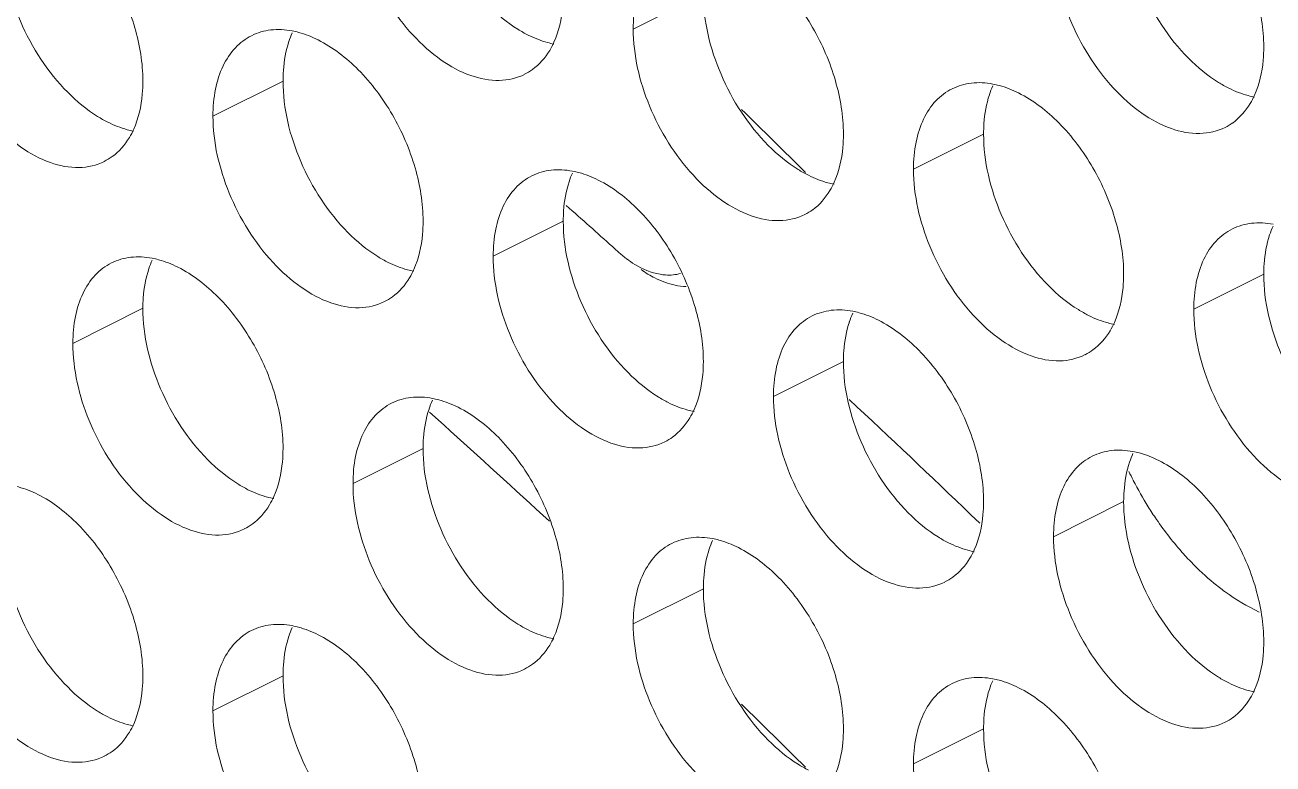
# Model space of a CAD drawing. Header units: millimetres. Extents: x 0 to 2524, y 0 to 1785.
# Drawn here: x 1880.57 to 1890.65, y 772.45 to 778.42 of the extents above; entities that cross this region are included whole.
import ezdxf

# ---------------------------------------------------------------- set-up
doc = ezdxf.new("R2010")
doc.units = ezdxf.units.MM
doc.header["$LTSCALE"] = 0.1
doc.layers.add('标注', color=251, linetype='Continuous', lineweight=9)

msp = doc.modelspace()

# ---------------------------------------------------------------- linework, layer by layer
at = {"layer": '标注'}
for p, q in [((1886.047, 778.667), (1885.481, 778.384)), ((1882.653, 777.964), (1882.087, 777.681)), ((1888.31, 777.536), (1887.744, 777.253)), ((1884.939, 776.961), (1884.988, 776.917)), ((1884.916, 776.833), (1884.35, 776.55)), ((1890.572, 776.405), (1890.007, 776.122)), ((1881.521, 776.13), (1880.956, 775.847)), ((1887.178, 775.702), (1886.613, 775.419)), ((1883.953, 775.186), (1883.836, 775.291)), ((1883.784, 774.999), (1883.218, 774.716)), ((1889.441, 774.57), (1888.875, 774.287)), ((1888.208, 774.464), (1888.279, 774.395)), ((1886.047, 773.867), (1885.481, 773.584)), ((1882.653, 773.164), (1882.087, 772.881)), ((1888.31, 772.736), (1887.744, 772.453))]:
    msp.add_line(p, q, dxfattribs=at)
for centre, radius, start, end in [((1883.397, 778.053), 0.734, 155.8796, 161.7803), ((1884.401, 778.424), 0.453, 296.5256, 305.9034), ((1889.054, 777.625), 0.734, 155.8796, 161.7803), ((1829.301, 719.33), 81.647, 45.16201, 45.67129), ((1890.058, 777.995), 0.453, 296.5256, 305.9034), ((1881.007, 777.721), 0.453, 296.5256, 305.9034), ((1885.66, 776.922), 0.734, 155.8796, 161.7803), ((1833.02, 718.516), 78.176, 47.97131, 48.33614), ((1886.664, 777.292), 0.453, 296.5256, 305.9034), ((1891.317, 776.493), 0.734, 155.8796, 161.7803), ((1885.998, 777.293), 0.953, 227.9166, 233.0726), ((1882.266, 776.219), 0.734, 155.8796, 161.7803), ((1886.092, 777.226), 0.956, 235.0876, 239.0229), ((1883.27, 776.589), 0.453, 296.5256, 305.9034), ((1887.923, 775.79), 0.734, 155.8796, 161.7803), ((1888.927, 776.161), 0.453, 296.5256, 305.9034), ((1884.529, 775.088), 0.734, 155.8796, 161.7803), ((1833.151, 717.305), 79.362, 46.07282, 47.05003), ((1832.056, 717.432), 77.646, 47.20853, 48.05794), ((1885.533, 775.458), 0.453, 296.5256, 305.9034), ((1890.186, 774.659), 0.734, 155.8796, 161.7803), ((1892.135, 776.081), 2.939, 205.5487, 207.1015), ((1892.116, 776.07), 2.917, 207.094, 211.9104), ((1882.138, 774.755), 0.453, 296.5256, 305.9034), ((1886.791, 773.956), 0.734, 155.8796, 161.7803), ((1887.795, 774.327), 0.453, 296.5256, 305.9034), ((1883.397, 773.253), 0.734, 155.8796, 161.7803), ((1884.401, 773.624), 0.453, 296.5256, 305.9034), ((1889.054, 772.825), 0.734, 155.8796, 161.7803), ((1829.301, 714.53), 81.647, 45.16201, 45.67129), ((1890.058, 773.195), 0.453, 296.5256, 305.9034), ((1881.007, 772.921), 0.453, 296.5256, 305.9034)]:
    msp.add_arc(centre, radius, start, end, dxfattribs=at)
for points, knots in [([(1889.724, 779.702), (1889.845, 779.642), (1890.075, 779.462), (1890.341, 779.104), (1890.522, 778.685), (1890.572, 778.384), (1890.572, 778.239)], [0, 0, 0, 0, 0.229676, 0.488215, 0.753207, 1, 1, 1, 1]), ([(1884.604, 778.018), (1884.541, 777.987), (1884.391, 777.953), (1884.153, 778.001), (1883.915, 778.131), (1883.607, 778.409), (1883.321, 778.872), (1883.218, 779.304), (1883.218, 779.516)], [0, 0, 0, 0, 0.090718, 0.191742, 0.308104, 0.439279, 0.725532, 1, 1, 1, 1]), ([(1880.673, 779.428), (1880.794, 779.367), (1881.024, 779.187), (1881.29, 778.829), (1881.471, 778.41), (1881.521, 778.109), (1881.521, 777.964)], [0, 0, 0, 0, 0.229676, 0.488215, 0.753207, 1, 1, 1, 1]), ([(1889.965, 778.148), (1889.803, 778.311), (1889.552, 778.698), (1889.441, 779.149), (1889.441, 779.37)], [0, 0, 0, 0, 0.508684, 1, 1, 1, 1]), ([(1880.914, 777.874), (1880.752, 778.036), (1880.501, 778.424), (1880.39, 778.874), (1880.39, 779.096)], [0, 0, 0, 0, 0.508684, 1, 1, 1, 1]), ([(1890.26, 777.59), (1890.198, 777.559), (1890.048, 777.525), (1889.81, 777.572), (1889.572, 777.703), (1889.264, 777.981), (1888.978, 778.443), (1888.875, 778.876), (1888.875, 779.087)], [0, 0, 0, 0, 0.090718, 0.191742, 0.308104, 0.439279, 0.725532, 1, 1, 1, 1]), ([(1885.481, 778.384), (1885.481, 778.457), (1885.493, 778.596), (1885.552, 778.786), (1885.652, 778.939), (1885.744, 779.009), (1885.793, 779.033)], [0, 0, 0, 0, 0.289235, 0.54966, 0.782932, 1, 1, 1, 1]), ([(1886.33, 778.999), (1886.45, 778.939), (1886.681, 778.759), (1886.947, 778.401), (1887.128, 777.982), (1887.178, 777.681), (1887.178, 777.536)], [0, 0, 0, 0, 0.229676, 0.488215, 0.753207, 1, 1, 1, 1]), ([(1881.21, 777.315), (1881.147, 777.284), (1880.997, 777.25), (1880.759, 777.298), (1880.521, 777.429), (1880.213, 777.706), (1879.927, 778.169), (1879.824, 778.601), (1879.824, 778.813)], [0, 0, 0, 0, 0.090718, 0.191742, 0.308104, 0.439279, 0.725532, 1, 1, 1, 1]), ([(1884.916, 778.667), (1884.916, 778.632), (1884.91, 778.499), (1884.881, 778.367), (1884.841, 778.278)], [0, 0, 0, 0, 0.268874, 1, 1, 1, 1]), ([(1886.571, 777.445), (1886.409, 777.608), (1886.158, 777.995), (1886.047, 778.446), (1886.047, 778.667)], [0, 0, 0, 0, 0.508684, 1, 1, 1, 1]), ([(1884.633, 778.335), (1884.604, 778.349), (1884.486, 778.416), (1884.381, 778.503), (1884.308, 778.577)], [0, 0, 0, 0, 0.235002, 1, 1, 1, 1]), ([(1882.399, 778.33), (1882.447, 778.355), (1882.557, 778.386), (1882.671, 778.379), (1882.728, 778.369)], [0, 0, 0, 0, 0.482538, 1, 1, 1, 1]), ([(1882.728, 778.369), (1882.745, 778.365), (1882.817, 778.349), (1882.886, 778.321), (1882.936, 778.296)], [0, 0, 0, 0, 0.238696, 1, 1, 1, 1]), ([(1886.866, 776.887), (1886.804, 776.856), (1886.654, 776.822), (1886.416, 776.869), (1886.178, 777), (1885.87, 777.278), (1885.584, 777.74), (1885.481, 778.173), (1885.481, 778.384)], [0, 0, 0, 0, 0.090718, 0.191742, 0.308104, 0.439279, 0.725532, 1, 1, 1, 1]), ([(1882.087, 777.681), (1882.087, 777.754), (1882.099, 777.893), (1882.158, 778.083), (1882.258, 778.236), (1882.35, 778.306), (1882.399, 778.33)], [0, 0, 0, 0, 0.289235, 0.54966, 0.782932, 1, 1, 1, 1]), ([(1882.653, 777.964), (1882.653, 777.993), (1882.656, 778.1), (1882.675, 778.208), (1882.7, 778.283)], [0, 0, 0, 0, 0.264225, 1, 1, 1, 1]), ([(1882.936, 778.296), (1883.056, 778.236), (1883.287, 778.056), (1883.553, 777.698), (1883.734, 777.279), (1883.784, 776.978), (1883.784, 776.833)], [0, 0, 0, 0, 0.229676, 0.488215, 0.753207, 1, 1, 1, 1]), ([(1884.84, 778.263), (1884.823, 778.266), (1884.752, 778.283), (1884.683, 778.31), (1884.633, 778.335)], [0, 0, 0, 0, 0.238696, 1, 1, 1, 1]), ([(1884.841, 778.278), (1884.831, 778.255), (1884.787, 778.172), (1884.723, 778.097), (1884.667, 778.057)], [0, 0, 0, 0, 0.265525, 1, 1, 1, 1]), ([(1890.29, 777.907), (1890.261, 777.921), (1890.143, 777.987), (1890.038, 778.075), (1889.965, 778.148)], [0, 0, 0, 0, 0.235002, 1, 1, 1, 1]), ([(1890.572, 778.239), (1890.572, 778.203), (1890.567, 778.071), (1890.537, 777.938), (1890.498, 777.85)], [0, 0, 0, 0, 0.268874, 1, 1, 1, 1]), ([(1881.521, 777.964), (1881.521, 777.929), (1881.516, 777.796), (1881.487, 777.664), (1881.447, 777.575)], [0, 0, 0, 0, 0.268874, 1, 1, 1, 1]), ([(1883.177, 776.742), (1883.015, 776.905), (1882.764, 777.292), (1882.653, 777.743), (1882.653, 777.964)], [0, 0, 0, 0, 0.508684, 1, 1, 1, 1]), ([(1888.056, 777.902), (1888.104, 777.926), (1888.214, 777.958), (1888.328, 777.951), (1888.385, 777.94)], [0, 0, 0, 0, 0.482538, 1, 1, 1, 1]), ([(1888.385, 777.94), (1888.402, 777.937), (1888.474, 777.92), (1888.543, 777.893), (1888.592, 777.868)], [0, 0, 0, 0, 0.238696, 1, 1, 1, 1]), ([(1881.239, 777.632), (1881.21, 777.646), (1881.092, 777.713), (1880.987, 777.8), (1880.914, 777.874)], [0, 0, 0, 0, 0.235002, 1, 1, 1, 1]), ([(1887.744, 777.253), (1887.744, 777.326), (1887.756, 777.465), (1887.815, 777.655), (1887.914, 777.807), (1888.007, 777.878), (1888.056, 777.902)], [0, 0, 0, 0, 0.289235, 0.54966, 0.782932, 1, 1, 1, 1]), ([(1888.31, 777.536), (1888.31, 777.564), (1888.313, 777.672), (1888.332, 777.779), (1888.357, 777.854)], [0, 0, 0, 0, 0.264225, 1, 1, 1, 1]), ([(1888.592, 777.868), (1888.713, 777.808), (1888.944, 777.627), (1889.21, 777.269), (1889.391, 776.851), (1889.441, 776.549), (1889.441, 776.405)], [0, 0, 0, 0, 0.229676, 0.488215, 0.753207, 1, 1, 1, 1]), ([(1890.497, 777.835), (1890.48, 777.838), (1890.408, 777.854), (1890.34, 777.882), (1890.29, 777.907)], [0, 0, 0, 0, 0.238696, 1, 1, 1, 1]), ([(1890.498, 777.85), (1890.487, 777.827), (1890.444, 777.743), (1890.38, 777.669), (1890.324, 777.628)], [0, 0, 0, 0, 0.265525, 1, 1, 1, 1]), ([(1883.472, 776.184), (1883.41, 776.153), (1883.26, 776.119), (1883.022, 776.167), (1882.784, 776.297), (1882.476, 776.575), (1882.19, 777.037), (1882.087, 777.47), (1882.087, 777.681)], [0, 0, 0, 0, 0.090718, 0.191742, 0.308104, 0.439279, 0.725532, 1, 1, 1, 1]), ([(1881.446, 777.56), (1881.429, 777.563), (1881.357, 777.58), (1881.289, 777.607), (1881.239, 777.632)], [0, 0, 0, 0, 0.238696, 1, 1, 1, 1]), ([(1881.447, 777.575), (1881.437, 777.553), (1881.393, 777.469), (1881.329, 777.394), (1881.273, 777.354)], [0, 0, 0, 0, 0.265525, 1, 1, 1, 1]), ([(1887.178, 777.536), (1887.178, 777.5), (1887.173, 777.368), (1887.143, 777.235), (1887.104, 777.147)], [0, 0, 0, 0, 0.268874, 1, 1, 1, 1]), ([(1888.833, 776.314), (1888.672, 776.477), (1888.421, 776.864), (1888.31, 777.314), (1888.31, 777.536)], [0, 0, 0, 0, 0.508684, 1, 1, 1, 1]), ([(1886.895, 777.204), (1886.867, 777.218), (1886.749, 777.284), (1886.644, 777.372), (1886.571, 777.445)], [0, 0, 0, 0, 0.235002, 1, 1, 1, 1]), ([(1884.662, 777.199), (1884.71, 777.223), (1884.82, 777.255), (1884.934, 777.248), (1884.991, 777.237)], [0, 0, 0, 0, 0.482538, 1, 1, 1, 1]), ([(1884.991, 777.237), (1885.008, 777.234), (1885.079, 777.217), (1885.148, 777.19), (1885.198, 777.165)], [0, 0, 0, 0, 0.238696, 1, 1, 1, 1]), ([(1889.129, 775.756), (1889.067, 775.724), (1888.917, 775.69), (1888.679, 775.738), (1888.44, 775.869), (1888.133, 776.146), (1887.847, 776.609), (1887.744, 777.041), (1887.744, 777.253)], [0, 0, 0, 0, 0.090718, 0.191742, 0.308104, 0.439279, 0.725532, 1, 1, 1, 1]), ([(1884.35, 776.55), (1884.35, 776.623), (1884.362, 776.762), (1884.421, 776.952), (1884.52, 777.104), (1884.613, 777.175), (1884.662, 777.199)], [0, 0, 0, 0, 0.289235, 0.54966, 0.782932, 1, 1, 1, 1]), ([(1884.916, 776.833), (1884.916, 776.861), (1884.919, 776.969), (1884.938, 777.076), (1884.963, 777.151)], [0, 0, 0, 0, 0.264225, 1, 1, 1, 1]), ([(1885.198, 777.165), (1885.319, 777.105), (1885.55, 776.924), (1885.816, 776.566), (1885.997, 776.148), (1886.047, 775.846), (1886.047, 775.702)], [0, 0, 0, 0, 0.229676, 0.488215, 0.753207, 1, 1, 1, 1]), ([(1887.103, 777.132), (1887.086, 777.135), (1887.014, 777.151), (1886.945, 777.179), (1886.895, 777.204)], [0, 0, 0, 0, 0.238696, 1, 1, 1, 1]), ([(1887.104, 777.147), (1887.093, 777.124), (1887.05, 777.04), (1886.986, 776.966), (1886.93, 776.925)], [0, 0, 0, 0, 0.265525, 1, 1, 1, 1]), ([(1883.784, 776.833), (1883.784, 776.797), (1883.778, 776.665), (1883.749, 776.532), (1883.71, 776.444)], [0, 0, 0, 0, 0.268874, 1, 1, 1, 1]), ([(1885.439, 775.611), (1885.278, 775.774), (1885.027, 776.161), (1884.916, 776.611), (1884.916, 776.833)], [0, 0, 0, 0, 0.508684, 1, 1, 1, 1]), ([(1883.501, 776.501), (1883.473, 776.515), (1883.355, 776.582), (1883.249, 776.669), (1883.177, 776.742)], [0, 0, 0, 0, 0.235002, 1, 1, 1, 1]), ([(1890.007, 776.122), (1890.007, 776.195), (1890.019, 776.333), (1890.078, 776.524), (1890.177, 776.676), (1890.27, 776.746), (1890.319, 776.771)], [0, 0, 0, 0, 0.289235, 0.54966, 0.782932, 1, 1, 1, 1]), ([(1890.319, 776.771), (1890.367, 776.795), (1890.477, 776.826), (1890.591, 776.82), (1890.648, 776.809)], [0, 0, 0, 0, 0.482538, 1, 1, 1, 1]), ([(1890.572, 776.405), (1890.572, 776.433), (1890.576, 776.54), (1890.595, 776.648), (1890.62, 776.723)], [0, 0, 0, 0, 0.264225, 1, 1, 1, 1]), ([(1881.268, 776.496), (1881.316, 776.52), (1881.426, 776.552), (1881.54, 776.545), (1881.597, 776.534)], [0, 0, 0, 0, 0.482538, 1, 1, 1, 1]), ([(1881.597, 776.534), (1881.614, 776.531), (1881.685, 776.514), (1881.754, 776.487), (1881.804, 776.462)], [0, 0, 0, 0, 0.238696, 1, 1, 1, 1]), ([(1885.735, 775.053), (1885.672, 775.021), (1885.522, 774.987), (1885.285, 775.035), (1885.046, 775.166), (1884.738, 775.443), (1884.452, 775.906), (1884.35, 776.338), (1884.35, 776.55)], [0, 0, 0, 0, 0.090718, 0.191742, 0.308104, 0.439279, 0.725532, 1, 1, 1, 1]), ([(1885.425, 776.531), (1885.447, 776.514), (1885.53, 776.458), (1885.625, 776.417), (1885.698, 776.405)], [0, 0, 0, 0, 0.272237, 1, 1, 1, 1]), ([(1880.956, 775.847), (1880.956, 775.92), (1880.968, 776.059), (1881.027, 776.249), (1881.126, 776.401), (1881.219, 776.472), (1881.268, 776.496)], [0, 0, 0, 0, 0.289235, 0.54966, 0.782932, 1, 1, 1, 1]), ([(1881.521, 776.13), (1881.521, 776.158), (1881.525, 776.266), (1881.544, 776.373), (1881.569, 776.448)], [0, 0, 0, 0, 0.264225, 1, 1, 1, 1]), ([(1881.804, 776.462), (1881.925, 776.402), (1882.155, 776.221), (1882.422, 775.863), (1882.603, 775.445), (1882.653, 775.144), (1882.653, 774.999)], [0, 0, 0, 0, 0.229676, 0.488215, 0.753207, 1, 1, 1, 1]), ([(1883.709, 776.429), (1883.692, 776.432), (1883.62, 776.449), (1883.551, 776.476), (1883.501, 776.501)], [0, 0, 0, 0, 0.238696, 1, 1, 1, 1]), ([(1883.71, 776.444), (1883.699, 776.421), (1883.656, 776.337), (1883.592, 776.263), (1883.536, 776.222)], [0, 0, 0, 0, 0.265525, 1, 1, 1, 1]), ([(1885.6, 776.406), (1885.618, 776.395), (1885.687, 776.357), (1885.763, 776.328), (1885.82, 776.316)], [0, 0, 0, 0, 0.26533, 1, 1, 1, 1]), ([(1885.698, 776.405), (1885.712, 776.402), (1885.767, 776.395), (1885.823, 776.4), (1885.863, 776.411)], [0, 0, 0, 0, 0.262378, 1, 1, 1, 1]), ([(1889.441, 776.405), (1889.441, 776.369), (1889.435, 776.237), (1889.406, 776.104), (1889.366, 776.016)], [0, 0, 0, 0, 0.268874, 1, 1, 1, 1]), ([(1891.096, 775.182), (1890.935, 775.345), (1890.684, 775.732), (1890.572, 776.183), (1890.572, 776.405)], [0, 0, 0, 0, 0.508684, 1, 1, 1, 1]), ([(1889.158, 776.072), (1889.13, 776.087), (1889.012, 776.153), (1888.906, 776.24), (1888.833, 776.314)], [0, 0, 0, 0, 0.235002, 1, 1, 1, 1]), ([(1882.045, 774.908), (1881.884, 775.071), (1881.633, 775.458), (1881.521, 775.908), (1881.521, 776.13)], [0, 0, 0, 0, 0.508684, 1, 1, 1, 1]), ([(1886.613, 775.419), (1886.613, 775.492), (1886.625, 775.63), (1886.684, 775.821), (1886.783, 775.973), (1886.876, 776.043), (1886.925, 776.068)], [0, 0, 0, 0, 0.289235, 0.54966, 0.782932, 1, 1, 1, 1]), ([(1886.925, 776.068), (1886.973, 776.092), (1887.083, 776.124), (1887.197, 776.117), (1887.253, 776.106)], [0, 0, 0, 0, 0.482538, 1, 1, 1, 1]), ([(1887.253, 776.106), (1887.271, 776.103), (1887.342, 776.086), (1887.411, 776.059), (1887.461, 776.034)], [0, 0, 0, 0, 0.238696, 1, 1, 1, 1]), ([(1887.461, 776.034), (1887.582, 775.973), (1887.812, 775.793), (1888.079, 775.435), (1888.26, 775.016), (1888.31, 774.715), (1888.31, 774.57)], [0, 0, 0, 0, 0.229676, 0.488215, 0.753207, 1, 1, 1, 1]), ([(1889.366, 776), (1889.349, 776.003), (1889.277, 776.02), (1889.208, 776.047), (1889.158, 776.072)], [0, 0, 0, 0, 0.238696, 1, 1, 1, 1]), ([(1891.392, 774.624), (1891.329, 774.593), (1891.179, 774.559), (1890.942, 774.607), (1890.703, 774.737), (1890.395, 775.015), (1890.109, 775.478), (1890.007, 775.91), (1890.007, 776.122)], [0, 0, 0, 0, 0.090718, 0.191742, 0.308104, 0.439279, 0.725532, 1, 1, 1, 1]), ([(1887.178, 775.702), (1887.178, 775.73), (1887.182, 775.837), (1887.201, 775.945), (1887.226, 776.02)], [0, 0, 0, 0, 0.264225, 1, 1, 1, 1]), ([(1889.366, 776.016), (1889.356, 775.993), (1889.313, 775.909), (1889.249, 775.835), (1889.192, 775.794)], [0, 0, 0, 0, 0.265525, 1, 1, 1, 1]), ([(1882.341, 774.35), (1882.278, 774.318), (1882.128, 774.284), (1881.891, 774.332), (1881.652, 774.463), (1881.344, 774.74), (1881.058, 775.203), (1880.956, 775.635), (1880.956, 775.847)], [0, 0, 0, 0, 0.090718, 0.191742, 0.308104, 0.439279, 0.725532, 1, 1, 1, 1]), ([(1886.047, 775.702), (1886.047, 775.666), (1886.041, 775.534), (1886.012, 775.401), (1885.972, 775.313)], [0, 0, 0, 0, 0.268874, 1, 1, 1, 1]), ([(1887.702, 774.48), (1887.541, 774.642), (1887.29, 775.029), (1887.178, 775.48), (1887.178, 775.702)], [0, 0, 0, 0, 0.508684, 1, 1, 1, 1]), ([(1885.764, 775.369), (1885.736, 775.384), (1885.618, 775.45), (1885.512, 775.537), (1885.439, 775.611)], [0, 0, 0, 0, 0.235002, 1, 1, 1, 1]), ([(1883.218, 774.716), (1883.218, 774.789), (1883.23, 774.928), (1883.29, 775.118), (1883.389, 775.27), (1883.481, 775.34), (1883.53, 775.365)], [0, 0, 0, 0, 0.289235, 0.54966, 0.782932, 1, 1, 1, 1]), ([(1883.53, 775.365), (1883.579, 775.389), (1883.689, 775.421), (1883.802, 775.414), (1883.859, 775.403)], [0, 0, 0, 0, 0.482538, 1, 1, 1, 1]), ([(1883.859, 775.403), (1883.877, 775.4), (1883.948, 775.383), (1884.017, 775.356), (1884.067, 775.331)], [0, 0, 0, 0, 0.238696, 1, 1, 1, 1]), ([(1884.067, 775.331), (1884.188, 775.27), (1884.418, 775.09), (1884.684, 774.732), (1884.866, 774.313), (1884.916, 774.012), (1884.916, 773.867)], [0, 0, 0, 0, 0.229676, 0.488215, 0.753207, 1, 1, 1, 1]), ([(1885.972, 775.297), (1885.955, 775.301), (1885.883, 775.317), (1885.814, 775.344), (1885.764, 775.369)], [0, 0, 0, 0, 0.238696, 1, 1, 1, 1]), ([(1887.998, 773.921), (1887.935, 773.89), (1887.785, 773.856), (1887.547, 773.904), (1887.309, 774.034), (1887.001, 774.312), (1886.715, 774.775), (1886.613, 775.207), (1886.613, 775.419)], [0, 0, 0, 0, 0.090718, 0.191742, 0.308104, 0.439279, 0.725532, 1, 1, 1, 1]), ([(1883.784, 774.999), (1883.784, 775.027), (1883.788, 775.134), (1883.807, 775.242), (1883.832, 775.317)], [0, 0, 0, 0, 0.264225, 1, 1, 1, 1]), ([(1885.972, 775.313), (1885.962, 775.29), (1885.919, 775.206), (1885.855, 775.132), (1885.798, 775.091)], [0, 0, 0, 0, 0.265525, 1, 1, 1, 1]), ([(1882.653, 774.999), (1882.653, 774.963), (1882.647, 774.831), (1882.618, 774.698), (1882.578, 774.61)], [0, 0, 0, 0, 0.268874, 1, 1, 1, 1]), ([(1884.308, 773.777), (1884.146, 773.939), (1883.895, 774.327), (1883.784, 774.777), (1883.784, 774.999)], [0, 0, 0, 0, 0.508684, 1, 1, 1, 1]), ([(1888.875, 774.287), (1888.875, 774.36), (1888.887, 774.499), (1888.946, 774.689), (1889.046, 774.842), (1889.138, 774.912), (1889.187, 774.936)], [0, 0, 0, 0, 0.289235, 0.54966, 0.782932, 1, 1, 1, 1]), ([(1889.187, 774.936), (1889.236, 774.96), (1889.346, 774.992), (1889.459, 774.985), (1889.516, 774.974)], [0, 0, 0, 0, 0.482538, 1, 1, 1, 1]), ([(1889.516, 774.974), (1889.533, 774.971), (1889.605, 774.955), (1889.674, 774.927), (1889.724, 774.902)], [0, 0, 0, 0, 0.238696, 1, 1, 1, 1]), ([(1882.37, 774.666), (1882.342, 774.681), (1882.224, 774.747), (1882.118, 774.835), (1882.045, 774.908)], [0, 0, 0, 0, 0.235002, 1, 1, 1, 1]), ([(1889.441, 774.57), (1889.441, 774.599), (1889.445, 774.706), (1889.464, 774.813), (1889.488, 774.889)], [0, 0, 0, 0, 0.264225, 1, 1, 1, 1]), ([(1889.724, 774.902), (1889.845, 774.842), (1890.075, 774.662), (1890.341, 774.304), (1890.522, 773.885), (1890.572, 773.584), (1890.572, 773.439)], [0, 0, 0, 0, 0.229676, 0.488215, 0.753207, 1, 1, 1, 1]), ([(1884.604, 773.218), (1884.541, 773.187), (1884.391, 773.153), (1884.153, 773.201), (1883.915, 773.331), (1883.607, 773.609), (1883.321, 774.072), (1883.218, 774.504), (1883.218, 774.716)], [0, 0, 0, 0, 0.090718, 0.191742, 0.308104, 0.439279, 0.725532, 1, 1, 1, 1]), ([(1880.465, 774.7), (1880.482, 774.697), (1880.554, 774.68), (1880.623, 774.653), (1880.673, 774.628)], [0, 0, 0, 0, 0.238696, 1, 1, 1, 1]), ([(1880.673, 774.628), (1880.794, 774.567), (1881.024, 774.387), (1881.29, 774.029), (1881.471, 773.61), (1881.521, 773.309), (1881.521, 773.164)], [0, 0, 0, 0, 0.229676, 0.488215, 0.753207, 1, 1, 1, 1]), ([(1882.578, 774.594), (1882.56, 774.598), (1882.489, 774.614), (1882.42, 774.641), (1882.37, 774.666)], [0, 0, 0, 0, 0.238696, 1, 1, 1, 1]), ([(1882.578, 774.61), (1882.568, 774.587), (1882.525, 774.503), (1882.461, 774.429), (1882.404, 774.388)], [0, 0, 0, 0, 0.265525, 1, 1, 1, 1]), ([(1888.31, 774.57), (1888.31, 774.535), (1888.304, 774.402), (1888.275, 774.27), (1888.235, 774.181)], [0, 0, 0, 0, 0.268874, 1, 1, 1, 1]), ([(1889.965, 773.348), (1889.803, 773.511), (1889.552, 773.898), (1889.441, 774.349), (1889.441, 774.57)], [0, 0, 0, 0, 0.508684, 1, 1, 1, 1]), ([(1889.64, 774.528), (1889.661, 774.494), (1889.748, 774.361), (1889.847, 774.235), (1889.926, 774.146)], [0, 0, 0, 0, 0.254374, 1, 1, 1, 1]), ([(1888.027, 774.238), (1887.998, 774.252), (1887.88, 774.319), (1887.775, 774.406), (1887.702, 774.48)], [0, 0, 0, 0, 0.235002, 1, 1, 1, 1]), ([(1880.914, 773.074), (1880.752, 773.236), (1880.501, 773.624), (1880.39, 774.074), (1880.39, 774.296)], [0, 0, 0, 0, 0.508684, 1, 1, 1, 1]), ([(1885.481, 773.584), (1885.481, 773.657), (1885.493, 773.796), (1885.552, 773.986), (1885.652, 774.139), (1885.744, 774.209), (1885.793, 774.233)], [0, 0, 0, 0, 0.289235, 0.54966, 0.782932, 1, 1, 1, 1]), ([(1885.793, 774.233), (1885.841, 774.257), (1885.952, 774.289), (1886.065, 774.282), (1886.122, 774.272)], [0, 0, 0, 0, 0.482538, 1, 1, 1, 1]), ([(1886.122, 774.272), (1886.139, 774.268), (1886.211, 774.252), (1886.28, 774.224), (1886.33, 774.199)], [0, 0, 0, 0, 0.238696, 1, 1, 1, 1]), ([(1888.235, 774.166), (1888.217, 774.169), (1888.146, 774.186), (1888.077, 774.213), (1888.027, 774.238)], [0, 0, 0, 0, 0.238696, 1, 1, 1, 1]), ([(1890.26, 772.79), (1890.198, 772.759), (1890.048, 772.725), (1889.81, 772.772), (1889.572, 772.903), (1889.264, 773.181), (1888.978, 773.643), (1888.875, 774.076), (1888.875, 774.287)], [0, 0, 0, 0, 0.090718, 0.191742, 0.308104, 0.439279, 0.725532, 1, 1, 1, 1]), ([(1886.047, 773.867), (1886.047, 773.896), (1886.051, 774.003), (1886.069, 774.111), (1886.094, 774.186)], [0, 0, 0, 0, 0.264225, 1, 1, 1, 1]), ([(1886.33, 774.199), (1886.45, 774.139), (1886.681, 773.959), (1886.947, 773.601), (1887.128, 773.182), (1887.178, 772.881), (1887.178, 772.736)], [0, 0, 0, 0, 0.229676, 0.488215, 0.753207, 1, 1, 1, 1]), ([(1888.235, 774.181), (1888.225, 774.158), (1888.181, 774.074), (1888.117, 774), (1888.061, 773.96)], [0, 0, 0, 0, 0.265525, 1, 1, 1, 1]), ([(1889.926, 774.146), (1889.945, 774.125), (1890.022, 774.043), (1890.105, 773.966), (1890.17, 773.913)], [0, 0, 0, 0, 0.256131, 1, 1, 1, 1]), ([(1881.21, 772.515), (1881.147, 772.484), (1880.997, 772.45), (1880.759, 772.498), (1880.521, 772.629), (1880.213, 772.906), (1879.927, 773.369), (1879.824, 773.801), (1879.824, 774.013)], [0, 0, 0, 0, 0.090718, 0.191742, 0.308104, 0.439279, 0.725532, 1, 1, 1, 1]), ([(1890.17, 773.913), (1890.199, 773.888), (1890.314, 773.8), (1890.439, 773.724), (1890.536, 773.679)], [0, 0, 0, 0, 0.262334, 1, 1, 1, 1]), ([(1884.916, 773.867), (1884.916, 773.832), (1884.91, 773.699), (1884.881, 773.567), (1884.841, 773.478)], [0, 0, 0, 0, 0.268874, 1, 1, 1, 1]), ([(1886.571, 772.645), (1886.409, 772.808), (1886.158, 773.195), (1886.047, 773.646), (1886.047, 773.867)], [0, 0, 0, 0, 0.508684, 1, 1, 1, 1]), ([(1884.633, 773.535), (1884.604, 773.549), (1884.486, 773.616), (1884.381, 773.703), (1884.308, 773.777)], [0, 0, 0, 0, 0.235002, 1, 1, 1, 1]), ([(1882.087, 772.881), (1882.087, 772.954), (1882.099, 773.093), (1882.158, 773.283), (1882.258, 773.436), (1882.35, 773.506), (1882.399, 773.53)], [0, 0, 0, 0, 0.289235, 0.54966, 0.782932, 1, 1, 1, 1]), ([(1882.399, 773.53), (1882.447, 773.555), (1882.557, 773.586), (1882.671, 773.579), (1882.728, 773.569)], [0, 0, 0, 0, 0.482538, 1, 1, 1, 1]), ([(1882.728, 773.569), (1882.745, 773.565), (1882.817, 773.549), (1882.886, 773.521), (1882.936, 773.496)], [0, 0, 0, 0, 0.238696, 1, 1, 1, 1]), ([(1884.84, 773.463), (1884.823, 773.466), (1884.752, 773.483), (1884.683, 773.51), (1884.633, 773.535)], [0, 0, 0, 0, 0.238696, 1, 1, 1, 1]), ([(1886.866, 772.087), (1886.804, 772.056), (1886.654, 772.022), (1886.416, 772.069), (1886.178, 772.2), (1885.87, 772.478), (1885.584, 772.94), (1885.481, 773.373), (1885.481, 773.584)], [0, 0, 0, 0, 0.090718, 0.191742, 0.308104, 0.439279, 0.725532, 1, 1, 1, 1]), ([(1882.653, 773.164), (1882.653, 773.193), (1882.656, 773.3), (1882.675, 773.408), (1882.7, 773.483)], [0, 0, 0, 0, 0.264225, 1, 1, 1, 1]), ([(1882.936, 773.496), (1883.056, 773.436), (1883.287, 773.256), (1883.553, 772.898), (1883.734, 772.479), (1883.784, 772.178), (1883.784, 772.033)], [0, 0, 0, 0, 0.229676, 0.488215, 0.753207, 1, 1, 1, 1]), ([(1884.841, 773.478), (1884.831, 773.455), (1884.787, 773.372), (1884.723, 773.297), (1884.667, 773.257)], [0, 0, 0, 0, 0.265525, 1, 1, 1, 1]), ([(1890.572, 773.439), (1890.572, 773.403), (1890.567, 773.271), (1890.537, 773.138), (1890.498, 773.05)], [0, 0, 0, 0, 0.268874, 1, 1, 1, 1]), ([(1890.29, 773.107), (1890.261, 773.121), (1890.143, 773.187), (1890.038, 773.275), (1889.965, 773.348)], [0, 0, 0, 0, 0.235002, 1, 1, 1, 1]), ([(1881.521, 773.164), (1881.521, 773.129), (1881.516, 772.996), (1881.487, 772.864), (1881.447, 772.775)], [0, 0, 0, 0, 0.268874, 1, 1, 1, 1]), ([(1883.177, 771.942), (1883.015, 772.105), (1882.764, 772.492), (1882.653, 772.943), (1882.653, 773.164)], [0, 0, 0, 0, 0.508684, 1, 1, 1, 1]), ([(1887.744, 772.453), (1887.744, 772.526), (1887.756, 772.665), (1887.815, 772.855), (1887.914, 773.007), (1888.007, 773.078), (1888.056, 773.102)], [0, 0, 0, 0, 0.289235, 0.54966, 0.782932, 1, 1, 1, 1]), ([(1888.056, 773.102), (1888.104, 773.126), (1888.214, 773.158), (1888.328, 773.151), (1888.385, 773.14)], [0, 0, 0, 0, 0.482538, 1, 1, 1, 1]), ([(1888.385, 773.14), (1888.402, 773.137), (1888.474, 773.12), (1888.543, 773.093), (1888.592, 773.068)], [0, 0, 0, 0, 0.238696, 1, 1, 1, 1]), ([(1890.497, 773.035), (1890.48, 773.038), (1890.408, 773.054), (1890.34, 773.082), (1890.29, 773.107)], [0, 0, 0, 0, 0.238696, 1, 1, 1, 1]), ([(1881.239, 772.832), (1881.21, 772.846), (1881.092, 772.913), (1880.987, 773), (1880.914, 773.074)], [0, 0, 0, 0, 0.235002, 1, 1, 1, 1]), ([(1888.31, 772.736), (1888.31, 772.764), (1888.313, 772.872), (1888.332, 772.979), (1888.357, 773.054)], [0, 0, 0, 0, 0.264225, 1, 1, 1, 1]), ([(1888.592, 773.068), (1888.713, 773.008), (1888.944, 772.827), (1889.21, 772.469), (1889.391, 772.051), (1889.441, 771.749), (1889.441, 771.605)], [0, 0, 0, 0, 0.229676, 0.488215, 0.753207, 1, 1, 1, 1]), ([(1890.498, 773.05), (1890.487, 773.027), (1890.444, 772.943), (1890.38, 772.869), (1890.324, 772.828)], [0, 0, 0, 0, 0.265525, 1, 1, 1, 1]), ([(1881.446, 772.76), (1881.429, 772.763), (1881.357, 772.78), (1881.289, 772.807), (1881.239, 772.832)], [0, 0, 0, 0, 0.238696, 1, 1, 1, 1]), ([(1883.472, 771.384), (1883.41, 771.353), (1883.26, 771.319), (1883.022, 771.367), (1882.784, 771.497), (1882.476, 771.775), (1882.19, 772.237), (1882.087, 772.67), (1882.087, 772.881)], [0, 0, 0, 0, 0.090718, 0.191742, 0.308104, 0.439279, 0.725532, 1, 1, 1, 1]), ([(1881.447, 772.775), (1881.437, 772.753), (1881.393, 772.669), (1881.329, 772.594), (1881.273, 772.554)], [0, 0, 0, 0, 0.265525, 1, 1, 1, 1]), ([(1887.178, 772.736), (1887.178, 772.7), (1887.173, 772.568), (1887.143, 772.435), (1887.104, 772.347)], [0, 0, 0, 0, 0.268874, 1, 1, 1, 1]), ([(1888.833, 771.514), (1888.672, 771.677), (1888.421, 772.064), (1888.31, 772.514), (1888.31, 772.736)], [0, 0, 0, 0, 0.508684, 1, 1, 1, 1]), ([(1886.895, 772.404), (1886.867, 772.418), (1886.749, 772.484), (1886.644, 772.572), (1886.571, 772.645)], [0, 0, 0, 0, 0.235002, 1, 1, 1, 1]), ([(1889.129, 770.956), (1889.067, 770.924), (1888.917, 770.89), (1888.679, 770.938), (1888.44, 771.069), (1888.133, 771.346), (1887.847, 771.809), (1887.744, 772.241), (1887.744, 772.453)], [0, 0, 0, 0, 0.090718, 0.191742, 0.308104, 0.439279, 0.725532, 1, 1, 1, 1])]:
    msp.add_open_spline(points, degree=3, knots=knots, dxfattribs=at)
msp.add_open_spline([(1885.82, 776.316), (1885.849, 776.31), (1885.878, 776.307), (1885.908, 776.306)], degree=3, dxfattribs=at)

doc.saveas('drawing.dxf')
